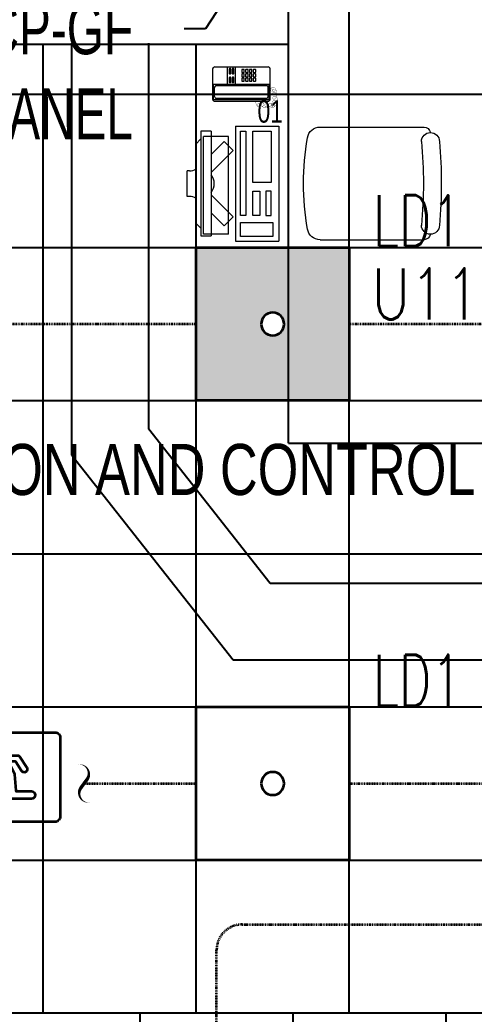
# Model space of a CAD drawing. Extents: x -12260 to 184725, y -29287 to 19916.
# Drawn here: x 3344 to 5126, y -2713 to 1182 of the extents above; entities that cross this region are included whole.
import ezdxf
from ezdxf import colors
from ezdxf.entities.mleader import LeaderData, LeaderLine
from ezdxf.enums import TextEntityAlignment as Align
from ezdxf.math import Vec2, Vec3

# ---------------------------------------------------------------- set-up
doc = ezdxf.new("R2010")
doc.units = 0
doc.header["$LTSCALE"] = 0.25
doc.linetypes.add('DASHDOT', pattern=[25.4, 12.7, -6.35, 0, -6.35])
for name, color, linetype, lineweight in [('01-First Floor-FUR$0$72_EGR_BASE_TEXT', 252, 'Continuous', 5), ('01-First Floor-FUR$0$72_EGR_EQP_TAG', 142, 'Continuous', 5), ('01-First Floor-FUR$0$LOADING', 253, 'Continuous', 5), ('01-First Floor-FUR$0$Walls', 251, 'Continuous', 5), ('E-LITE-CIRC', 6, 'Continuous', 25), ('E-LITE-CIRC-NUMB', 6, 'Continuous', 25), ('E-LITE-CLNG', 150, 'Continuous', 35), ('E-LITE-CLNG-CNDT', 6, 'DASHDOT', 35), ('E-LITE-CTRL', 6, 'Continuous', 25), ('E-LITE-EXIT-CLNG @ 100', 3, 'Continuous', 35), ('E-LITE-EXIT-CTRL', 6, 'Continuous', 25), ('E-LITE-EXIT-IDEN', 6, 'Continuous', 25), ('E-LITE-IDEN', 6, 'Continuous', 25), ('E-POWR-TEXT', 6, 'Continuous', 25)]:
    doc.layers.add(name, color=color, linetype=linetype, lineweight=lineweight)
doc.layers.add('01-First Floor-FUR$0$FALSE CEILING', color=251, linetype='Continuous')
doc.layers.add('E-LIGHTING CONDUIT', color=6, linetype='Continuous')
doc.styles.add('01-First Floor-FUR$0$X3G_ENTITY_257CFD', font='swisscl.ttf', dxfattribs={"height": 200})
doc.styles.add('01-First Floor-FUR$0$X3G_ENTITY_9EC9', font='swisscl.ttf', dxfattribs={"height": 0.2})
doc.styles.add('DC_Elc_Romans', font='elc_romans.shx', dxfattribs={"width": 0.7})
doc.styles.add('DC_SIMPLEX', font='SIMPLEX.shx', dxfattribs={"width": 0.7})

# ---------------------------------------------------------------- blocks, each defined once
blk = doc.blocks.new('*U25')
at = {"color": 9}
for p, q in [((-0.603, -0.975), (-2.447, -0.975)), ((-0.603, -1.375), (-0.603, -0.975)), ((-2.447, -1.375), (-0.603, -1.375)), ((-0.603, -2.121), (-2.447, -2.121)), ((-0.603, -2.521), (-0.603, -2.121)), ((-2.447, -2.521), (-0.603, -2.521))]:
    blk.add_line(p, q, dxfattribs=at)
blk.add_lwpolyline([(3.8, -3.5), (-3.8, -3.5, -0.414214), (-4, -3.3), (-4, -0.2, -0.414214), (-3.8, 0), (3.8, 0, -0.414214), (4, -0.2), (4, -3.3, -0.414214)], format="xyb", close=True)
for points in [[(-2.447, -0.975), (-2.447, -0.738), (-3.021, -1.175), (-2.447, -1.612), (-2.447, -1.375)], [(-2.447, -2.121), (-2.447, -1.884), (-3.021, -2.321), (-2.447, -2.758), (-2.447, -2.521)]]:
    blk.add_lwpolyline(points, dxfattribs=at)
blk.add_lwpolyline([(2.489, -1.509), (2.259, -1.15, 0.255575), (2.236, -1.137), (2.012, -1.137, 0.558794), (1.989, -1.176), (2.2, -1.596, -0.100171), (2.213, -1.642), (2.257, -2.278, 0.394397), (2.283, -2.303), (2.874, -2.303, -1), (2.874, -2.598), (2.108, -2.598, -0.394397), (1.975, -2.473), (1.936, -1.897, 0.766279), (1.885, -1.887), (1.278, -3.118, -1), (1.014, -2.988), (1.63, -1.738, 0.235619), (1.63, -1.714), (1.437, -1.332, 0.5506), (1.392, -1.327), (1.206, -1.567, -0.231482), (1.111, -1.613), (0.667, -1.613, -1), (0.667, -1.372), (1.039, -1.372, 0.231482), (1.06, -1.362), (1.345, -0.996, -0.231482), (1.547, -0.897), (2.316, -0.897, -0.255575), (2.418, -0.952), (2.691, -1.379, -1)], format="xyb", close=True, dxfattribs=at)
blk.add_circle((1.481, -0.557), 0.257, dxfattribs=at)
at = {"layer": 'E-LITE-EXIT-CTRL', "style": 'DC_SIMPLEX', "width": 0.7, "flags": 8}
blk.add_attdef('CONTROL', (4.5, -6), '', height=2, rotation=360, dxfattribs=at)
at = {"layer": 'E-LITE-EXIT-IDEN', "style": 'DC_SIMPLEX', "width": 0.7, "flags": 8}
blk.add_attdef('TYPE', (4.5, 0.5), '', height=2, rotation=360, dxfattribs=at)
blk = doc.blocks.new('*U24')
blk.add_lwpolyline([(-300, 300), (-300, -300), (300, -300), (300, 300)], close=True)
blk.add_circle((0, 0), 45)
at = {"layer": 'E-LITE-CIRC-NUMB', "style": 'DC_SIMPLEX', "width": 0.7, "flags": 8}
blk.add_attdef('CIRCUIT', text='', height=200, rotation=0, dxfattribs=at).set_placement((-473.9, 300), align=Align.RIGHT)
at = {"layer": 'E-LITE-CTRL', "style": 'DC_SIMPLEX', "width": 0.7, "flags": 8}
blk.add_attdef('CONTROL', (1118.9, -935), '', height=200, rotation=360, dxfattribs=at)
at = {"layer": 'E-LITE-IDEN', "style": 'DC_SIMPLEX', "width": 0.7, "flags": 8}
blk.add_attdef('TYPE', (460.4, 457.6), '', height=200, rotation=360, dxfattribs=at)
blk = doc.blocks.new('*U299')
h = blk.add_hatch(color=254)
h.dxf.hatch_style = 1
h.paths.add_polyline_path([(-300, 300), (-300, -300), (300, -300), (300, 300)])
edge = h.paths.add_edge_path(flags=16)
edge.add_arc((0, 0), 45, 0, 360)
blk.add_lwpolyline([(-300, 300), (-300, -300), (300, -300), (300, 300)], close=True)
blk.add_circle((0, 0), 45)
at = {"layer": 'E-LITE-CIRC-NUMB', "style": 'DC_SIMPLEX', "width": 0.7, "flags": 8}
blk.add_attdef('CIRCUIT', text='', height=200, rotation=0, dxfattribs=at).set_placement((-473.9, 300), align=Align.RIGHT)
at = {"layer": 'E-LITE-CTRL', "style": 'DC_SIMPLEX', "width": 0.7, "flags": 8}
blk.add_attdef('CONTROL', (1118.9, -935), '', height=200, rotation=360, dxfattribs=at)
at = {"layer": 'E-LITE-IDEN', "style": 'DC_SIMPLEX', "width": 0.7, "flags": 8}
blk.add_attdef('TYPE', (460.4, 457.6), '', height=200, rotation=360, dxfattribs=at)
blk = doc.blocks.new('CD-CUT')
at = {"linetype": 'Continuous'}
blk.add_lwpolyline([(-30.4, 100, 0, 1.75, 0), (-13.9, 97.3, 1.75, 17.5, -0.545095), (15.4, 21.1, 17.5, 17.5, 0), (-15.4, -21.1, 17.5, 1.75, 0.545095), (13.9, -97.3, 1.75, 0, 0), (30.4, -100, 0, 0, 0)], format="xyseb", dxfattribs=at)
blk = doc.blocks.new('01-First Floor-FUR$0$DM20079-P')
at = {"color": 0}
for p, q in [((-0.0686, 0.217), (-0.0686, 0.008)), ((-0.0616, 0.225), (0.0594, 0.225)), ((-0.0616, 0.225), (-0.0616, 0)), ((-0.0616, 0.222), (-0.0016, 0.222)), ((-0.0616, 0.212), (-0.0565, 0.212)), ((-0.0566, 0.2105), (-0.0566, 0.0145)), ((-0.0496, 0.2175), (-0.0136, 0.2175)), ((-0.0068, 0.212), (-0.0016, 0.212)), ((-0.0066, 0.2105), (-0.0066, 0.0145)), ((-0.0016, 0.225), (-0.0016, 0)), ((0.0664, 0.217), (0.0664, 0.008)), ((-0.0016, 0.1675), (0.0664, 0.1675)), ((-0.0016, 0.135), (0.0664, 0.135)), ((-0.0616, 0.013), (-0.0565, 0.013)), ((-0.0616, 0.003), (-0.0016, 0.003)), ((-0.0594, 0), (0.0594, 0)), ((-0.0496, 0.0075), (-0.0136, 0.0075)), ((-0.0068, 0.013), (-0.0016, 0.013))]:
    blk.add_line(p, q, dxfattribs=at)
for points in [[(0.0074, 0.1605, 0.414214), (0.0054, 0.1585), (0.0054, 0.1555, 0.414214), (0.0074, 0.1535), (0.0234, 0.1535, 0.414214), (0.0254, 0.1555), (0.0254, 0.1585, 0.414214), (0.0234, 0.1605)], [(0.0574, 0.1535, 0.414214), (0.0594, 0.1555), (0.0594, 0.1585, 0.414214), (0.0574, 0.1605), (0.0414, 0.1605, 0.414214), (0.0394, 0.1585), (0.0394, 0.1555, 0.414214), (0.0414, 0.1535)], [(0.0234, 0.142, 0.414214), (0.0254, 0.144), (0.0254, 0.147, 0.414214), (0.0234, 0.149), (0.0074, 0.149, 0.414214), (0.0054, 0.147), (0.0054, 0.144, 0.414214), (0.0074, 0.142)], [(0.0574, 0.142, 0.414214), (0.0594, 0.144), (0.0594, 0.147, 0.414214), (0.0574, 0.149), (0.0414, 0.149, 0.414214), (0.0394, 0.147), (0.0394, 0.144, 0.414214), (0.0414, 0.142)], [(0.0104, 0.103, 0.414214), (0.0124, 0.101), (0.0204, 0.101, 0.414214), (0.0224, 0.103), (0.0224, 0.109, 0.414214), (0.0204, 0.111), (0.0124, 0.111, 0.414214), (0.0104, 0.109)], [(0.0104, 0.088, 0.414214), (0.0124, 0.086), (0.0204, 0.086, 0.414214), (0.0224, 0.088), (0.0224, 0.094, 0.414214), (0.0204, 0.096), (0.0124, 0.096, 0.414214), (0.0104, 0.094)], [(0.0104, 0.073, 0.414214), (0.0124, 0.071), (0.0204, 0.071, 0.414214), (0.0224, 0.073), (0.0224, 0.079, 0.414214), (0.0204, 0.081), (0.0124, 0.081, 0.414214), (0.0104, 0.079)], [(0.0274, 0.103, 0.414214), (0.0294, 0.101), (0.0374, 0.101, 0.414214), (0.0394, 0.103), (0.0394, 0.109, 0.414214), (0.0374, 0.111), (0.0294, 0.111, 0.414214), (0.0274, 0.109)], [(0.0274, 0.088, 0.414214), (0.0294, 0.086), (0.0374, 0.086, 0.414214), (0.0394, 0.088), (0.0394, 0.094, 0.414214), (0.0374, 0.096), (0.0294, 0.096, 0.414214), (0.0274, 0.094)], [(0.0274, 0.073, 0.414214), (0.0294, 0.071), (0.0374, 0.071, 0.414214), (0.0394, 0.073), (0.0394, 0.079, 0.414214), (0.0374, 0.081), (0.0294, 0.081, 0.414214), (0.0274, 0.079)], [(0.0444, 0.103, 0.414214), (0.0464, 0.101), (0.0544, 0.101, 0.414214), (0.0564, 0.103), (0.0564, 0.109, 0.414214), (0.0544, 0.111), (0.0464, 0.111, 0.414214), (0.0444, 0.109)], [(0.0444, 0.088, 0.414214), (0.0464, 0.086), (0.0544, 0.086, 0.414214), (0.0564, 0.088), (0.0564, 0.094, 0.414214), (0.0544, 0.096), (0.0464, 0.096, 0.414214), (0.0444, 0.094)], [(0.0444, 0.073, 0.414214), (0.0464, 0.071), (0.0544, 0.071, 0.414214), (0.0564, 0.073), (0.0564, 0.079, 0.414214), (0.0544, 0.081), (0.0464, 0.081, 0.414214), (0.0444, 0.079)], [(0.0104, 0.058, 0.414214), (0.0124, 0.056), (0.0204, 0.056, 0.414214), (0.0224, 0.058), (0.0224, 0.064, 0.414214), (0.0204, 0.066), (0.0124, 0.066, 0.414214), (0.0104, 0.064)], [(0.0274, 0.058, 0.414214), (0.0294, 0.056), (0.0374, 0.056, 0.414214), (0.0394, 0.058), (0.0394, 0.064, 0.414214), (0.0374, 0.066), (0.0294, 0.066, 0.414214), (0.0274, 0.064)], [(0.0444, 0.058, 0.414214), (0.0464, 0.056), (0.0544, 0.056, 0.414214), (0.0564, 0.058), (0.0564, 0.064, 0.414214), (0.0544, 0.066), (0.0464, 0.066, 0.414214), (0.0444, 0.064)]]:
    blk.add_lwpolyline(points, format="xyb", close=True, dxfattribs=at)
at = {"color": 0, "const_width": 0.001}
blk.add_lwpolyline([(-0.0686, 0.059, 0.184574), (-0.0861, 0.0478, 1.44364), (-0.0769, 0.0452, 0.837915), (-0.0907, 0.0465, 0.30536), (-0.0835, 0.0248, 1.584726), (-0.0815, 0.034, 0.253153), (-0.094, 0.0228, 0.874198), (-0.0776, 0.0142, 0.915253), (-0.0897, 0.0168, 0.223821), (-0.0874, -0.0011, 1.703343), (-0.0796, 0.005, 0.588962), (-0.0934, -0.0114, 0.717795), (-0.0769, -0.0108, 0.983104), (-0.0875, -0.0075, 0.326362), (-0.0815, -0.0259, 0.758716), (-0.0657, -0.0134, 0.906186), (-0.0743, -0.016, 0.189488), (-0.067, -0.0272, 0.7948), (-0.0506, -0.0127, 1.223996), (-0.0585, -0.0193, 0.072149), (-0.0473, -0.0259, 0.645886), (-0.0341, -0.0134, 1.366917), (-0.042, -0.0193, 0.078415), (-0.0315, -0.0246, 0.723006), (-0.0229, -0.0127, 1.105484), (-0.0289, -0.018, 0.327892), (-0.017, -0.0193, 0.446638), (-0.0144, -0.0068, 0.327263), (-0.0269, -0.0029, 1.240441), (-0.0229, -0.0094, 0.611307), (-0.0278, 0.0075)], format="xyb", dxfattribs=at)
at = {"color": 0}
for centre, radius, start, end in [((-0.0605, 0.217), 0.00813, 97.9633, 179.6649), ((-0.0496, 0.2105), 0.007, 90, 180), ((-0.0136, 0.2105), 0.007, 0, 90), ((0.0582, 0.217), 0.00813, 0.3351, 82.0367), ((-0.0605, 0.008), 0.00813, 180.3351, 277.9633), ((-0.0496, 0.0145), 0.007, 180, 270), ((-0.0136, 0.0145), 0.007, 270, 0), ((0.0582, 0.008), 0.00813, 277.9633, 359.6649)]:
    blk.add_arc(centre, radius, start, end, dxfattribs=at)
blk = doc.blocks.new('01-First Floor-FUR$0$GF21021-P')
for p, q in [((-0.2207, 0.4756), (-0.2207, 0.0675)), ((0.2205, 0.4756), (0.2205, 0.0675))]:
    blk.add_line(p, q)
for centre, radius, start, end in [((-0.1707, 0.4756), 0.05, 99.6329, 180), ((-0.0001, -0.5295), 1.0695, 80.3671, 99.6329), ((0.1705, 0.4756), 0.05, 0, 80.3671), ((-0.1957, 0.0675), 0.025, 180, 261.4721), ((-0.1643, 0.0425), 0.0351, 90, 270), ((0, 1.8467), 1.7767, 264.6946, 275.3053), ((0.1641, 0.0425), 0.0351, 270, 90), ((0.1955, 0.0675), 0.025, 278.5279, 0), ((0, 1.8314), 1.8314, 264.8532, 275.147)]:
    blk.add_arc(centre, radius, start, end)
blk = doc.blocks.new('01-First Floor-FUR$0$ITCWLS1-P')
at = {"layer": '01-First Floor-FUR$0$LOADING'}
for p, q in [((-0.2651, 0.43, 0), (-0.3051, 0.43, 0)), ((-0.3051, 0.43, 0), (-0.3051, 0.02, 0)), ((-0.2651, 0.43, 0), (-0.2651, 0.02, 0)), ((-0.17, 0.45), (-0.17, 0)), ((-0.17, 0.45), (0, 0.45)), ((-0.1496, 0.4305), (-0.1291, 0.4305)), ((-0.1291, 0.4305), (-0.1291, 0.4089)), ((0, 0.45), (0, 0)), ((-0.3251, 0.38, 0), (-0.3051, 0.4, 0)), ((-0.197, 0.4094), (-0.295, 0.4094)), ((-0.295, 0.0264), (-0.295, 0.4094)), ((-0.197, 0.0264), (-0.197, 0.4094)), ((-0.3251, 0.38, 0), (-0.3251, 0.07, 0)), ((-0.3503, 0.275), (-0.3596, 0.275)), ((-0.3596, 0.175), (-0.3596, 0.275)), ((-0.3503, 0.175), (-0.3596, 0.175)), ((-0.3251, 0.07, 0), (-0.3051, 0.05, 0)), ((-0.3051, 0.02, 0), (-0.2651, 0.02, 0)), ((-0.197, 0.0264), (-0.295, 0.0264)), ((-0.17, 0), (0, 0))]:
    blk.add_line(p, q, dxfattribs=at)
at = {"layer": '01-First Floor-FUR$0$LOADING', "extrusion": (2.48281e-10, 3.18408e-10, -1)}
for p, q in [((-0.2651, 0.3395), (-0.2144, 0.3902)), ((-0.1791, 0.3548), (-0.2144, 0.3902)), ((-0.2651, 0.2688), (-0.1791, 0.3548))]:
    blk.add_line(p, q, dxfattribs=at)
at = {"layer": '01-First Floor-FUR$0$LOADING', "extrusion": (2.48281e-10, -3.18408e-10, -1)}
for p, q in [((-0.2651, 0.1812), (-0.1791, 0.0952)), ((-0.2651, 0.1105), (-0.2144, 0.0598)), ((-0.1791, 0.0952), (-0.2144, 0.0598))]:
    blk.add_line(p, q, dxfattribs=at)
at = {"layer": '01-First Floor-FUR$0$LOADING'}
for points in [[(-0.1291, 0.4089), (-0.1291, 0.1), (-0.1496, 0.1), (-0.1496, 0.4305)], [(-0.1496, 0.1), (-0.1496, 0.1), (-0.1496, 0.1), (-0.1496, 0.1), (-0.1496, 0.1), (-0.1496, 0.1), (-0.1496, 0.1), (-0.1496, 0.1), (-0.1496, 0.1)], [(-0.1496, 0.1), (-0.1496, 0.1), (-0.1496, 0.1), (-0.1496, 0.1), (-0.1496, 0.1), (-0.1496, 0.1), (-0.1496, 0.1), (-0.1496, 0.1), (-0.1496, 0.1), (-0.1496, 0.1), (-0.1496, 0.1), (-0.1496, 0.1), (-0.1496, 0.1), (-0.1496, 0.1), (-0.1496, 0.1), (-0.1496, 0.1), (-0.1496, 0.1), (-0.1496, 0.1)], [(-0.1496, 0.1), (-0.1496, 0.1), (-0.1496, 0.1), (-0.1496, 0.1), (-0.1496, 0.1), (-0.1496, 0.1), (-0.1496, 0.1), (-0.1496, 0.1), (-0.1496, 0.1), (-0.1496, 0.1)], [(-0.1496, 0.1), (-0.1496, 0.1), (-0.1496, 0.1), (-0.1496, 0.1), (-0.1496, 0.1), (-0.1496, 0.1), (-0.1496, 0.1)], [(-0.1496, 0.1), (-0.1496, 0.1), (-0.1496, 0.1), (-0.1496, 0.1), (-0.1496, 0.1), (-0.1496, 0.1), (-0.1496, 0.1), (-0.1496, 0.1), (-0.1496, 0.1), (-0.1496, 0.1)], [(-0.1496, 0.1), (-0.1496, 0.1), (-0.1496, 0.1), (-0.1496, 0.1), (-0.1496, 0.1), (-0.1496, 0.1), (-0.1496, 0.1), (-0.1496, 0.1), (-0.1496, 0.1), (-0.1496, 0.1), (-0.1496, 0.1), (-0.1496, 0.1), (-0.1496, 0.1), (-0.1496, 0.1), (-0.1496, 0.1)], [(-0.1496, 0.1), (-0.1496, 0.1), (-0.1496, 0.1), (-0.1496, 0.1), (-0.1496, 0.1), (-0.1496, 0.1), (-0.1496, 0.1), (-0.1496, 0.1), (-0.1496, 0.1), (-0.1496, 0.1)], [(-0.1496, 0.1), (-0.1496, 0.1), (-0.1496, 0.1), (-0.1496, 0.1), (-0.1496, 0.1), (-0.1496, 0.1), (-0.1496, 0.1), (-0.1496, 0.1), (-0.1496, 0.1), (-0.1496, 0.1)], [(-0.1496, 0.1), (-0.1496, 0.1), (-0.1496, 0.1), (-0.1496, 0.1), (-0.1496, 0.1), (-0.1496, 0.1), (-0.1496, 0.1), (-0.1496, 0.1), (-0.1496, 0.1), (-0.1496, 0.1), (-0.1496, 0.1), (-0.1496, 0.1), (-0.1496, 0.1), (-0.1496, 0.1), (-0.1496, 0.1), (-0.1496, 0.1), (-0.1496, 0.1), (-0.1496, 0.1), (-0.1496, 0.1), (-0.1496, 0.1), (-0.1496, 0.1), (-0.1496, 0.1), (-0.1496, 0.1), (-0.1496, 0.1), (-0.1496, 0.1), (-0.1496, 0.1), (-0.1496, 0.1), (-0.1496, 0.1), (-0.1496, 0.1), (-0.1496, 0.1), (-0.1496, 0.1), (-0.1496, 0.1), (-0.1496, 0.1), (-0.1496, 0.1), (-0.1496, 0.1), (-0.1496, 0.1), (-0.1496, 0.1), (-0.1496, 0.1), (-0.1496, 0.1), (-0.1496, 0.1), (-0.1496, 0.1), (-0.1496, 0.1), (-0.1496, 0.1), (-0.1496, 0.1), (-0.1496, 0.1), (-0.1496, 0.1), (-0.1496, 0.1), (-0.1496, 0.1), (-0.1496, 0.1), (-0.1496, 0.1), (-0.1496, 0.1), (-0.1496, 0.1), (-0.1496, 0.1), (-0.1496, 0.1)], [(-0.1496, 0.1), (-0.1496, 0.1), (-0.1496, 0.1), (-0.1496, 0.1), (-0.1496, 0.1), (-0.1496, 0.1), (-0.1496, 0.1), (-0.1496, 0.1), (-0.1496, 0.1), (-0.1496, 0.1), (-0.1496, 0.1), (-0.1496, 0.1), (-0.1496, 0.1), (-0.1496, 0.1), (-0.1496, 0.1), (-0.1496, 0.1), (-0.1496, 0.1), (-0.1496, 0.1), (-0.1496, 0.1), (-0.1496, 0.1), (-0.1496, 0.1), (-0.1496, 0.1), (-0.1496, 0.1), (-0.1496, 0.1), (-0.1496, 0.1), (-0.1496, 0.1), (-0.1496, 0.1), (-0.1496, 0.1), (-0.1496, 0.1), (-0.1496, 0.1), (-0.1496, 0.1), (-0.1496, 0.1), (-0.1496, 0.1), (-0.1496, 0.1), (-0.1496, 0.1), (-0.1496, 0.1), (-0.1496, 0.1), (-0.1496, 0.1), (-0.1496, 0.1), (-0.1496, 0.1), (-0.1496, 0.1), (-0.1496, 0.1), (-0.1496, 0.1), (-0.1496, 0.1), (-0.1496, 0.1), (-0.1496, 0.1), (-0.1496, 0.1), (-0.1496, 0.1), (-0.1496, 0.1), (-0.1496, 0.1), (-0.1496, 0.1), (-0.1496, 0.1), (-0.1496, 0.1), (-0.1496, 0.1), (-0.1496, 0.1), (-0.1496, 0.1), (-0.1496, 0.1), (-0.1496, 0.1), (-0.1496, 0.1), (-0.1496, 0.1), (-0.1496, 0.1), (-0.1496, 0.1), (-0.1496, 0.1), (-0.1496, 0.1), (-0.1496, 0.1), (-0.1496, 0.1), (-0.1496, 0.1), (-0.1496, 0.1), (-0.1496, 0.1), (-0.1496, 0.1), (-0.1496, 0.1), (-0.1496, 0.1), (-0.1496, 0.1), (-0.1496, 0.1), (-0.1496, 0.1), (-0.1496, 0.1), (-0.1496, 0.1), (-0.1496, 0.1), (-0.1496, 0.1), (-0.1496, 0.1), (-0.1496, 0.1), (-0.1496, 0.1), (-0.1496, 0.1), (-0.1496, 0.1), (-0.1496, 0.1), (-0.1496, 0.1), (-0.1496, 0.1), (-0.1496, 0.1), (-0.1496, 0.1)], [(-0.1496, 0.1), (-0.1496, 0.1), (-0.1496, 0.1), (-0.1496, 0.1), (-0.1496, 0.1), (-0.1496, 0.1), (-0.1496, 0.1), (-0.1496, 0.1), (-0.1496, 0.1), (-0.1496, 0.1), (-0.1496, 0.1), (-0.1496, 0.1)], [(-0.1496, 0.1), (-0.1496, 0.1), (-0.1496, 0.1), (-0.1496, 0.1), (-0.1496, 0.1), (-0.1496, 0.1), (-0.1496, 0.1)], [(-0.1496, 0.1), (-0.1496, 0.1), (-0.1496, 0.1), (-0.1496, 0.1), (-0.1496, 0.1), (-0.1496, 0.1), (-0.1496, 0.1), (-0.1496, 0.1), (-0.1496, 0.1), (-0.1496, 0.1), (-0.1496, 0.1), (-0.1496, 0.1), (-0.1496, 0.1), (-0.1496, 0.1), (-0.1496, 0.1), (-0.1496, 0.1), (-0.1496, 0.1)], [(-0.1496, 0.1), (-0.1496, 0.1), (-0.1496, 0.1), (-0.1496, 0.1), (-0.1496, 0.1), (-0.1496, 0.1), (-0.1496, 0.1), (-0.1496, 0.1), (-0.1496, 0.1), (-0.1496, 0.1), (-0.1496, 0.1), (-0.1496, 0.1), (-0.1496, 0.1), (-0.1496, 0.1), (-0.1496, 0.1), (-0.1496, 0.1), (-0.1496, 0.1), (-0.1496, 0.1), (-0.1496, 0.1), (-0.1496, 0.1), (-0.1496, 0.1), (-0.1496, 0.1), (-0.1496, 0.1), (-0.1496, 0.1), (-0.1496, 0.1), (-0.1496, 0.1), (-0.1496, 0.1), (-0.1496, 0.1), (-0.1496, 0.1), (-0.1496, 0.1), (-0.1496, 0.1), (-0.1496, 0.1), (-0.1496, 0.1), (-0.1496, 0.1), (-0.1496, 0.1), (-0.1496, 0.1), (-0.1496, 0.1), (-0.1496, 0.1), (-0.1496, 0.1), (-0.1496, 0.1), (-0.1496, 0.1), (-0.1496, 0.1), (-0.1496, 0.1), (-0.1496, 0.1), (-0.1496, 0.1), (-0.1496, 0.1), (-0.1496, 0.1), (-0.1496, 0.1), (-0.1496, 0.1), (-0.1496, 0.1), (-0.1496, 0.1), (-0.1496, 0.1), (-0.1496, 0.1), (-0.1496, 0.1), (-0.1496, 0.1), (-0.1496, 0.1), (-0.1496, 0.1), (-0.1496, 0.1), (-0.1496, 0.1), (-0.1496, 0.1), (-0.1496, 0.1), (-0.1496, 0.1), (-0.1496, 0.1), (-0.1496, 0.1), (-0.1496, 0.1), (-0.1496, 0.1), (-0.1496, 0.1), (-0.1496, 0.1), (-0.1496, 0.1), (-0.1496, 0.1), (-0.1496, 0.1), (-0.1496, 0.1), (-0.1496, 0.1), (-0.1496, 0.1), (-0.1496, 0.1), (-0.1496, 0.1), (-0.1496, 0.1), (-0.1496, 0.1), (-0.1496, 0.1), (-0.1496, 0.1), (-0.1496, 0.1), (-0.1496, 0.1), (-0.1496, 0.1), (-0.1496, 0.1), (-0.1496, 0.1), (-0.1496, 0.1), (-0.1496, 0.1), (-0.1496, 0.1), (-0.1496, 0.1), (-0.1496, 0.1), (-0.1496, 0.1), (-0.1496, 0.1), (-0.1496, 0.1), (-0.1496, 0.1), (-0.1496, 0.1), (-0.1496, 0.1), (-0.1496, 0.1), (-0.1496, 0.1), (-0.1496, 0.1), (-0.1496, 0.1), (-0.1496, 0.1), (-0.1496, 0.1), (-0.1496, 0.1), (-0.1496, 0.1), (-0.1496, 0.1), (-0.1496, 0.1), (-0.1496, 0.1), (-0.1496, 0.1), (-0.1496, 0.1), (-0.1496, 0.1), (-0.1496, 0.1)], [(-0.1496, 0.1), (-0.1496, 0.1), (-0.1496, 0.1), (-0.1496, 0.1), (-0.1496, 0.1), (-0.1496, 0.1), (-0.1496, 0.1), (-0.1496, 0.1)]]:
    blk.add_lwpolyline(points, dxfattribs=at)
for points in [[(-0.1019, 0.4305), (-0.0304, 0.4305), (-0.0304, 0.2294), (-0.1019, 0.2294)], [(-0.1019, 0.1954), (-0.0747, 0.1954), (-0.0747, 0.1), (-0.1019, 0.1)], [(-0.0304, 0.1954), (-0.0508, 0.1954), (-0.0508, 0.1), (-0.0304, 0.1)], [(-0.1496, 0.1), (-0.1496, 0.1), (-0.1496, 0.1), (-0.1496, 0.1), (-0.1496, 0.1), (-0.1496, 0.1), (-0.1496, 0.1), (-0.1496, 0.1), (-0.1496, 0.1), (-0.1496, 0.1), (-0.1496, 0.1), (-0.1496, 0.1), (-0.1496, 0.1), (-0.1496, 0.1), (-0.1496, 0.1), (-0.1496, 0.1), (-0.1496, 0.1), (-0.1496, 0.1), (-0.1496, 0.1), (-0.1496, 0.1), (-0.1496, 0.1), (-0.1496, 0.1), (-0.1496, 0.1), (-0.1496, 0.1), (-0.1496, 0.1), (-0.1496, 0.1), (-0.1496, 0.1), (-0.1496, 0.1), (-0.1496, 0.1), (-0.1496, 0.1), (-0.1496, 0.1), (-0.1496, 0.1), (-0.1496, 0.1), (-0.1496, 0.1), (-0.1496, 0.1), (-0.1496, 0.1), (-0.1496, 0.1), (-0.1496, 0.1), (-0.1496, 0.1), (-0.1496, 0.1), (-0.1496, 0.1), (-0.1496, 0.1), (-0.1496, 0.1), (-0.1496, 0.1), (-0.1496, 0.1), (-0.1496, 0.1), (-0.1496, 0.1), (-0.1496, 0.1), (-0.1496, 0.1), (-0.1496, 0.1), (-0.1496, 0.1), (-0.1496, 0.1), (-0.1496, 0.1), (-0.1496, 0.1), (-0.1496, 0.1), (-0.1496, 0.1), (-0.1496, 0.1), (-0.1496, 0.1), (-0.1496, 0.1), (-0.1496, 0.1), (-0.1496, 0.1), (-0.1496, 0.1), (-0.1496, 0.1), (-0.1496, 0.1), (-0.1496, 0.1), (-0.1496, 0.1), (-0.1496, 0.1), (-0.1496, 0.1), (-0.1496, 0.1), (-0.1496, 0.1), (-0.1496, 0.1), (-0.1496, 0.1), (-0.1496, 0.1), (-0.1496, 0.1), (-0.1496, 0.1), (-0.1496, 0.1), (-0.1496, 0.1), (-0.1496, 0.1), (-0.1496, 0.1), (-0.1496, 0.1), (-0.1496, 0.1), (-0.1496, 0.1), (-0.1496, 0.1), (-0.1496, 0.1), (-0.1496, 0.1), (-0.1496, 0.1), (-0.1496, 0.1), (-0.1496, 0.1), (-0.1496, 0.1), (-0.1496, 0.1), (-0.1496, 0.1), (-0.1496, 0.1), (-0.1496, 0.1), (-0.1496, 0.1), (-0.1496, 0.1), (-0.1496, 0.1), (-0.1496, 0.1), (-0.1496, 0.1), (-0.1496, 0.1), (-0.1496, 0.1), (-0.1496, 0.1), (-0.1496, 0.1), (-0.1496, 0.1), (-0.1496, 0.1), (-0.1496, 0.1), (-0.1496, 0.1), (-0.1496, 0.1), (-0.1496, 0.1), (-0.1496, 0.1), (-0.1496, 0.1), (-0.1496, 0.1), (-0.1496, 0.1), (-0.1496, 0.1), (-0.1496, 0.1), (-0.1496, 0.1), (-0.1496, 0.1), (-0.1496, 0.1), (-0.1496, 0.1), (-0.1496, 0.1), (-0.1496, 0.1), (-0.1496, 0.1), (-0.1496, 0.1), (-0.1496, 0.1), (-0.1496, 0.1), (-0.1496, 0.1), (-0.1496, 0.1), (-0.1496, 0.1), (-0.1496, 0.1), (-0.1496, 0.1), (-0.1496, 0.1), (-0.1496, 0.1), (-0.1496, 0.1), (-0.1496, 0.1), (-0.1496, 0.1), (-0.1496, 0.1), (-0.1496, 0.1), (-0.1496, 0.1), (-0.1496, 0.1), (-0.1496, 0.1), (-0.1496, 0.1), (-0.1496, 0.1), (-0.1496, 0.1), (-0.1496, 0.1), (-0.1496, 0.1), (-0.1496, 0.1), (-0.1496, 0.1), (-0.1496, 0.1), (-0.1496, 0.1), (-0.1496, 0.1), (-0.1496, 0.1), (-0.1496, 0.1), (-0.1496, 0.1), (-0.1496, 0.1), (-0.1496, 0.1), (-0.1496, 0.1), (-0.1496, 0.1), (-0.1496, 0.1), (-0.1496, 0.1), (-0.1496, 0.1), (-0.1496, 0.1), (-0.1496, 0.1), (-0.1496, 0.1), (-0.1496, 0.1), (-0.1496, 0.1), (-0.1496, 0.1), (-0.1496, 0.1), (-0.1496, 0.1), (-0.1496, 0.1), (-0.1496, 0.1), (-0.1496, 0.1), (-0.1496, 0.1), (-0.1496, 0.1), (-0.1496, 0.1), (-0.1496, 0.1), (-0.1496, 0.1), (-0.1496, 0.1), (-0.1496, 0.1), (-0.1496, 0.1), (-0.1496, 0.1), (-0.1496, 0.1), (-0.1496, 0.1), (-0.1496, 0.1), (-0.1496, 0.1), (-0.1496, 0.1), (-0.1496, 0.1), (-0.1496, 0.1), (-0.1496, 0.1), (-0.1496, 0.1), (-0.1496, 0.1), (-0.1496, 0.1), (-0.1496, 0.1), (-0.1496, 0.1), (-0.1496, 0.1), (-0.1496, 0.1), (-0.1496, 0.1), (-0.1496, 0.1), (-0.1496, 0.1), (-0.1496, 0.1), (-0.1496, 0.1), (-0.1496, 0.1), (-0.1496, 0.1), (-0.1496, 0.1), (-0.1496, 0.1), (-0.1496, 0.1), (-0.1496, 0.1), (-0.1496, 0.1), (-0.1496, 0.1), (-0.1496, 0.1), (-0.1496, 0.1), (-0.1496, 0.1), (-0.1496, 0.1), (-0.1496, 0.1), (-0.1496, 0.1), (-0.1496, 0.1), (-0.1496, 0.1), (-0.1496, 0.1), (-0.1496, 0.1), (-0.1496, 0.1), (-0.1496, 0.1), (-0.1496, 0.1), (-0.1496, 0.1), (-0.1496, 0.1), (-0.1496, 0.1), (-0.1496, 0.1), (-0.1496, 0.1), (-0.1496, 0.1), (-0.1496, 0.1), (-0.1496, 0.1), (-0.1496, 0.1), (-0.1496, 0.1), (-0.1496, 0.1), (-0.1496, 0.1), (-0.1496, 0.1), (-0.1496, 0.1), (-0.1496, 0.1), (-0.1496, 0.1), (-0.1496, 0.1), (-0.1496, 0.1), (-0.1496, 0.1), (-0.1496, 0.1), (-0.1496, 0.1), (-0.1496, 0.1), (-0.1496, 0.1), (-0.1496, 0.1), (-0.1496, 0.1), (-0.1496, 0.1), (-0.1496, 0.1), (-0.1496, 0.1), (-0.1496, 0.1), (-0.1496, 0.1), (-0.1496, 0.1), (-0.1496, 0.1), (-0.1496, 0.1), (-0.1496, 0.1), (-0.1496, 0.1), (-0.1496, 0.1), (-0.1496, 0.1), (-0.1496, 0.1), (-0.1496, 0.1), (-0.1496, 0.1), (-0.1496, 0.1), (-0.1496, 0.1), (-0.1496, 0.1), (-0.1496, 0.1), (-0.1496, 0.1), (-0.1496, 0.1), (-0.1496, 0.1), (-0.1496, 0.1), (-0.1496, 0.1), (-0.1496, 0.1), (-0.1496, 0.1), (-0.1496, 0.1), (-0.1496, 0.1), (-0.1496, 0.1), (-0.1496, 0.1), (-0.1496, 0.1), (-0.1496, 0.1)], [(-0.1496, 0.1), (-0.1496, 0.1), (-0.1496, 0.1), (-0.1496, 0.1), (-0.1496, 0.1), (-0.1496, 0.1), (-0.1496, 0.1), (-0.1496, 0.1), (-0.1496, 0.1), (-0.1496, 0.1), (-0.1496, 0.1), (-0.1496, 0.1), (-0.1496, 0.1), (-0.1496, 0.1), (-0.1496, 0.1), (-0.1496, 0.1), (-0.1496, 0.1), (-0.1496, 0.1), (-0.1496, 0.1), (-0.1496, 0.1), (-0.1496, 0.1), (-0.1496, 0.1), (-0.1496, 0.1), (-0.1496, 0.1), (-0.1496, 0.1), (-0.1496, 0.1), (-0.1496, 0.1), (-0.1496, 0.1), (-0.1496, 0.1), (-0.1496, 0.1), (-0.1496, 0.1), (-0.1496, 0.1), (-0.1496, 0.1), (-0.1496, 0.1), (-0.1496, 0.1), (-0.1496, 0.1), (-0.1496, 0.1), (-0.1496, 0.1), (-0.1496, 0.1), (-0.1496, 0.1), (-0.1496, 0.1), (-0.1496, 0.1), (-0.1496, 0.1), (-0.1496, 0.1), (-0.1496, 0.1), (-0.1496, 0.1), (-0.1496, 0.1), (-0.1496, 0.1), (-0.1496, 0.1), (-0.1496, 0.1), (-0.1496, 0.1), (-0.1496, 0.1), (-0.1496, 0.1), (-0.1496, 0.1), (-0.1496, 0.1), (-0.1496, 0.1), (-0.1496, 0.1), (-0.1496, 0.1), (-0.1496, 0.1), (-0.1496, 0.1), (-0.1496, 0.1), (-0.1496, 0.1), (-0.1496, 0.1), (-0.1496, 0.1), (-0.1496, 0.1), (-0.1496, 0.1), (-0.1496, 0.1), (-0.1496, 0.1), (-0.1496, 0.1), (-0.1496, 0.1), (-0.1496, 0.1), (-0.1496, 0.1), (-0.1496, 0.1), (-0.1496, 0.1), (-0.1496, 0.1), (-0.1496, 0.1), (-0.1496, 0.1), (-0.1496, 0.1), (-0.1496, 0.1), (-0.1496, 0.1), (-0.1496, 0.1), (-0.1496, 0.1), (-0.1496, 0.1), (-0.1496, 0.1), (-0.1496, 0.1), (-0.1496, 0.1), (-0.1496, 0.1), (-0.1496, 0.1), (-0.1496, 0.1), (-0.1496, 0.1), (-0.1496, 0.1), (-0.1496, 0.1), (-0.1496, 0.1), (-0.1496, 0.1), (-0.1496, 0.1), (-0.1496, 0.1), (-0.1496, 0.1), (-0.1496, 0.1), (-0.1496, 0.1), (-0.1496, 0.1), (-0.1496, 0.1), (-0.1496, 0.1), (-0.1496, 0.1), (-0.1496, 0.1), (-0.1496, 0.1), (-0.1496, 0.1), (-0.1496, 0.1), (-0.1496, 0.1), (-0.1496, 0.1), (-0.1496, 0.1), (-0.1496, 0.1), (-0.1496, 0.1), (-0.1496, 0.1), (-0.1496, 0.1), (-0.1496, 0.1), (-0.1496, 0.1), (-0.1496, 0.1), (-0.1496, 0.1), (-0.1496, 0.1), (-0.1496, 0.1), (-0.1496, 0.1), (-0.1496, 0.1), (-0.1496, 0.1), (-0.1496, 0.1), (-0.1496, 0.1), (-0.1496, 0.1), (-0.1496, 0.1), (-0.1496, 0.1), (-0.1496, 0.1), (-0.1496, 0.1), (-0.1496, 0.1), (-0.1496, 0.1), (-0.1496, 0.1), (-0.1496, 0.1), (-0.1496, 0.1), (-0.1496, 0.1), (-0.1496, 0.1), (-0.1496, 0.1), (-0.1496, 0.1), (-0.1496, 0.1), (-0.1496, 0.1), (-0.1496, 0.1), (-0.1496, 0.1), (-0.1496, 0.1), (-0.1496, 0.1), (-0.1496, 0.1), (-0.1496, 0.1), (-0.1496, 0.1), (-0.1496, 0.1), (-0.1496, 0.1), (-0.1496, 0.1), (-0.1496, 0.1), (-0.1496, 0.1), (-0.1496, 0.1), (-0.1496, 0.1), (-0.1496, 0.1), (-0.1496, 0.1), (-0.1496, 0.1), (-0.1496, 0.1), (-0.1496, 0.1), (-0.1496, 0.1), (-0.1496, 0.1), (-0.1496, 0.1), (-0.1496, 0.1), (-0.1496, 0.1), (-0.1496, 0.1), (-0.1496, 0.1), (-0.1496, 0.1), (-0.1496, 0.1), (-0.1496, 0.1), (-0.1496, 0.1), (-0.1496, 0.1), (-0.1496, 0.1), (-0.1496, 0.1), (-0.1496, 0.1), (-0.1496, 0.1), (-0.1496, 0.1), (-0.1496, 0.1), (-0.1496, 0.1), (-0.1496, 0.1), (-0.1496, 0.1), (-0.1496, 0.1), (-0.1496, 0.1), (-0.1496, 0.1), (-0.1496, 0.1), (-0.1496, 0.1), (-0.1496, 0.1), (-0.1496, 0.1), (-0.1496, 0.1), (-0.1496, 0.1), (-0.1496, 0.1), (-0.1496, 0.1), (-0.1496, 0.1), (-0.1496, 0.1), (-0.1496, 0.1), (-0.1496, 0.1), (-0.1496, 0.1), (-0.1496, 0.1), (-0.1496, 0.1), (-0.1496, 0.1), (-0.1496, 0.1), (-0.1496, 0.1), (-0.1496, 0.1), (-0.1496, 0.1), (-0.1496, 0.1), (-0.1496, 0.1), (-0.1496, 0.1), (-0.1496, 0.1), (-0.1496, 0.1), (-0.1496, 0.1), (-0.1496, 0.1), (-0.1496, 0.1), (-0.1496, 0.1), (-0.1496, 0.1)], [(-0.1496, 0.1), (-0.1496, 0.1), (-0.1496, 0.1), (-0.1496, 0.1), (-0.1496, 0.1), (-0.1496, 0.1), (-0.1496, 0.1), (-0.1496, 0.1), (-0.1496, 0.1), (-0.1496, 0.1), (-0.1496, 0.1), (-0.1496, 0.1), (-0.1496, 0.1), (-0.1496, 0.1), (-0.1496, 0.1), (-0.1496, 0.1), (-0.1496, 0.1), (-0.1496, 0.1), (-0.1496, 0.1), (-0.1496, 0.1), (-0.1496, 0.1), (-0.1496, 0.1), (-0.1496, 0.1), (-0.1496, 0.1), (-0.1496, 0.1), (-0.1496, 0.1), (-0.1496, 0.1), (-0.1496, 0.1), (-0.1496, 0.1), (-0.1496, 0.1), (-0.1496, 0.1), (-0.1496, 0.1), (-0.1496, 0.1), (-0.1496, 0.1), (-0.1496, 0.1), (-0.1496, 0.1), (-0.1496, 0.1), (-0.1496, 0.1), (-0.1496, 0.1), (-0.1496, 0.1), (-0.1496, 0.1), (-0.1496, 0.1), (-0.1496, 0.1), (-0.1496, 0.1), (-0.1496, 0.1), (-0.1496, 0.1), (-0.1496, 0.1), (-0.1496, 0.1), (-0.1496, 0.1), (-0.1496, 0.1), (-0.1496, 0.1), (-0.1496, 0.1), (-0.1496, 0.1), (-0.1496, 0.1), (-0.1496, 0.1), (-0.1496, 0.1), (-0.1496, 0.1), (-0.1496, 0.1), (-0.1496, 0.1), (-0.1496, 0.1), (-0.1496, 0.1), (-0.1496, 0.1), (-0.1496, 0.1), (-0.1496, 0.1), (-0.1496, 0.1), (-0.1496, 0.1), (-0.1496, 0.1), (-0.1496, 0.1), (-0.1496, 0.1), (-0.1496, 0.1), (-0.1496, 0.1), (-0.1496, 0.1), (-0.1496, 0.1), (-0.1496, 0.1), (-0.1496, 0.1), (-0.1496, 0.1), (-0.1496, 0.1), (-0.1496, 0.1), (-0.1496, 0.1), (-0.1496, 0.1), (-0.1496, 0.1), (-0.1496, 0.1), (-0.1496, 0.1), (-0.1496, 0.1), (-0.1496, 0.1), (-0.1496, 0.1), (-0.1496, 0.1), (-0.1496, 0.1), (-0.1496, 0.1), (-0.1496, 0.1), (-0.1496, 0.1), (-0.1496, 0.1), (-0.1496, 0.1), (-0.1496, 0.1), (-0.1496, 0.1), (-0.1496, 0.1), (-0.1496, 0.1), (-0.1496, 0.1), (-0.1496, 0.1), (-0.1496, 0.1), (-0.1496, 0.1), (-0.1496, 0.1), (-0.1496, 0.1), (-0.1496, 0.1), (-0.1496, 0.1), (-0.1496, 0.1), (-0.1496, 0.1), (-0.1496, 0.1), (-0.1496, 0.1), (-0.1496, 0.1), (-0.1496, 0.1), (-0.1496, 0.1), (-0.1496, 0.1), (-0.1496, 0.1), (-0.1496, 0.1), (-0.1496, 0.1), (-0.1496, 0.1), (-0.1496, 0.1), (-0.1496, 0.1), (-0.1496, 0.1), (-0.1496, 0.1), (-0.1496, 0.1), (-0.1496, 0.1), (-0.1496, 0.1), (-0.1496, 0.1), (-0.1496, 0.1), (-0.1496, 0.1), (-0.1496, 0.1), (-0.1496, 0.1), (-0.1496, 0.1), (-0.1496, 0.1), (-0.1496, 0.1), (-0.1496, 0.1), (-0.1496, 0.1), (-0.1496, 0.1), (-0.1496, 0.1), (-0.1496, 0.1), (-0.1496, 0.1), (-0.1496, 0.1), (-0.1496, 0.1), (-0.1496, 0.1), (-0.1496, 0.1), (-0.1496, 0.1), (-0.1496, 0.1), (-0.1496, 0.1), (-0.1496, 0.1), (-0.1496, 0.1), (-0.1496, 0.1), (-0.1496, 0.1), (-0.1496, 0.1), (-0.1496, 0.1), (-0.1496, 0.1), (-0.1496, 0.1), (-0.1496, 0.1), (-0.1496, 0.1), (-0.1496, 0.1), (-0.1496, 0.1), (-0.1496, 0.1), (-0.1496, 0.1), (-0.1496, 0.1), (-0.1496, 0.1), (-0.1496, 0.1), (-0.1496, 0.1), (-0.1496, 0.1), (-0.1496, 0.1), (-0.1496, 0.1), (-0.1496, 0.1), (-0.1496, 0.1), (-0.1496, 0.1), (-0.1496, 0.1), (-0.1496, 0.1), (-0.1496, 0.1), (-0.1496, 0.1), (-0.1496, 0.1), (-0.1496, 0.1), (-0.1496, 0.1), (-0.1496, 0.1), (-0.1496, 0.1), (-0.1496, 0.1), (-0.1496, 0.1), (-0.1496, 0.1), (-0.1496, 0.1), (-0.1496, 0.1), (-0.1496, 0.1), (-0.1496, 0.1), (-0.1496, 0.1), (-0.1496, 0.1), (-0.1496, 0.1), (-0.1496, 0.1), (-0.1496, 0.1), (-0.1496, 0.1), (-0.1496, 0.1), (-0.1496, 0.1), (-0.1496, 0.1), (-0.1496, 0.1), (-0.1496, 0.1), (-0.1496, 0.1), (-0.1496, 0.1), (-0.1496, 0.1), (-0.1496, 0.1), (-0.1496, 0.1), (-0.1496, 0.1), (-0.1496, 0.1), (-0.1496, 0.1), (-0.1496, 0.1), (-0.1496, 0.1), (-0.1496, 0.1), (-0.1496, 0.1), (-0.1496, 0.1), (-0.1496, 0.1), (-0.1496, 0.1), (-0.1496, 0.1), (-0.1496, 0.1), (-0.1496, 0.1), (-0.1496, 0.1), (-0.1496, 0.1), (-0.1496, 0.1), (-0.1496, 0.1), (-0.1496, 0.1)], [(-0.1496, 0.0727), (-0.0236, 0.0727), (-0.0236, 0.0182), (-0.1496, 0.0182)]]:
    blk.add_lwpolyline(points, close=True, dxfattribs=at)
for centre, radius, start, end in [((-0.3503, 0.325), 0.05, 270, 300.3093), ((-0.3089, 0.225), 0.0556, 321.9431, 38.0569), ((-0.3503, 0.125), 0.05, 59.6907, 90)]:
    blk.add_arc(centre, radius, start, end, dxfattribs=at)
blk = doc.blocks.new('01-First Floor-FUR')
at = {"layer": '01-First Floor-FUR$0$FALSE CEILING', "linetype": 'Continuous'}
for p, q in [((4636, -2710), (4636, 2686.9)), ((3436, -2710), (3436, 1086.9)), ((4036, -2710), (4036, 1086.9)), ((1636, 890), (8296.4, 890)), ((1636, 290), (8296.4, 290)), ((1636, -310), (8296.4, -310)), ((1636, -910), (8296.4, -910)), ((1636, -1510), (8296.4, -1510)), ((1636, -2110), (8296.4, -2110)), ((3815.9, -12827.2), (3815.9, -2710)), ((4415.9, -12827.2), (4415.9, -2710)), ((5015.9, -12827.2), (5015.9, -2710))]:
    blk.add_line(p, q, dxfattribs=at)
at = {"layer": '01-First Floor-FUR$0$FALSE CEILING'}
for p, q in [((3548.4, -524.2, -0.1), (3548.4, 1089.7, -0.1)), ((3848.4, 1089.7, -0.1), (3848.4, -420.2, -0.1)), ((4398.4, -476.1, -0.1), (4398.4, 1089.7, -0.1)), ((4325.8, -1026.1, -0.1), (3848.4, -420.2, -0.1)), ((4398.4, -476.1, -0.1), (6308.4, -476.1, -0.1)), ((3548.4, -524.2, -0.1), (4180.2, -1326.1, -0.1)), ((6381.1, -1026.1, -0.1), (4325.8, -1026.1, -0.1)), ((4180.2, -1326.1, -0.1), (6526.6, -1326.1, -0.1))]:
    blk.add_line(p, q, dxfattribs=at)
blk.add_lwpolyline([(1636, 1086.9), (4398.4, 1086.9), (4398.4, 2686.9), (8296.4, 2686.9), (8296.4, 260), (8296.4, -2710), (1636, -2710), (1636, 1086.9)], dxfattribs=at)
blk.add_lwpolyline([(5386, -2710), (-1584, -2710), (-1584.1, -12827.2), (5385.9, -12827.2)], close=True, dxfattribs=at)
at = {"layer": '01-First Floor-FUR$0$LOADING'}
for p, q in [((3548.4, -524.2, -0.1), (3548.4, 1089.7, -0.1)), ((3848.4, 1089.7, -0.1), (3848.4, -420.2, -0.1)), ((4398.4, -476.1, -0.1), (4398.4, 1089.7, -0.1)), ((4325.8, -1026.1, -0.1), (3848.4, -420.2, -0.1)), ((4398.4, -476.1, -0.1), (6308.4, -476.1, -0.1)), ((3548.4, -524.2, -0.1), (4180.2, -1326.1, -0.1)), ((6381.1, -1026.1, -0.1), (4325.8, -1026.1, -0.1)), ((4180.2, -1326.1, -0.1), (6526.6, -1326.1, -0.1))]:
    blk.add_line(p, q, dxfattribs=at)
at = {"layer": '01-First Floor-FUR$0$Walls'}
for p, q in [((4398.4, 2686.9), (4398.4, 1086.9)), ((4398.4, 1086.9), (1636, 1086.9))]:
    blk.add_line(p, q, dxfattribs=at)
at = {"layer": '01-First Floor-FUR$0$LOADING', "yscale": 1000, "zscale": 1000}
for name, p, xscale, rotation in [('01-First Floor-FUR$0$DM20079-P', (4325.6, 931.1, -0.1), 1000, 90.00000652839219), ('01-First Floor-FUR$0$ITCWLS1-P', (4359.7, 315.2, -0.1), 1000, 7.53879373936049e-09), ('01-First Floor-FUR$0$GF21021-P', (4997, 540.9, -0.1), -1000, 90)]:
    blk.add_blockref(name, p, dxfattribs=dict(at, xscale=xscale, rotation=rotation))
at = {"layer": '01-First Floor-FUR$0$72_EGR_BASE_TEXT', "insert": (3758.8, -479.7), "char_height": 200, "attachment_point": 2, "style": '01-First Floor-FUR$0$X3G_ENTITY_9EC9'}
blk.add_mtext('RECEPTION AND CONTROL', dxfattribs=at)
at = {"layer": '01-First Floor-FUR$0$72_EGR_EQP_TAG', "insert": (4326.2, 866.5, -0.1), "char_height": 87.47, "attachment_point": 2, "style": '01-First Floor-FUR$0$X3G_ENTITY_257CFD'}
blk.add_mtext('01', dxfattribs=at)

msp = doc.modelspace()

# ---------------------------------------------------------------- linework, layer by layer
at = {"layer": 'E-LITE-CLNG-CNDT', "color": 1}
for points in [[(5365.9, 2993.2), (5365.9, 216, 0.414214), (5465.9, 116), (6179.3, 116, -0.125359), (6227.1, 103.8), (6436, -10), (4636, -10)], [(4036, -10), (3202.3, -10, 0.414214), (3102.3, -110), (3102.3, -1610)]]:
    msp.add_lwpolyline(points, format="xyb", dxfattribs=at)
at = {"layer": 'E-LITE-CLNG-CNDT', "elevation": 0}
msp.add_lwpolyline([(4116, -3827.2), (4116, -2462.2, -0.414214), (4216, -2362.2), (7420.4, -2362.2, 0.414214), (7520.4, -2262.2), (7520.4, 2768.9)], format="xyb", dxfattribs=at)
at = {"layer": 'E-LITE-CLNG-CNDT'}
for points in [[(3595.9, -1810), (4036, -1810)], [(4636, -1810), (6436, -1810)]]:
    msp.add_lwpolyline(points, dxfattribs=at)

# ---------------------------------------------------------------- block references
at = {"layer": 'E-LIGHTING CONDUIT', "xscale": 0.762, "yscale": 0.762, "zscale": 0.762, "rotation": 180}
msp.add_blockref('CD-CUT', (3595.9, -1810), dxfattribs=at)
at = {"layer": 'E-LITE-CLNG'}
ref = msp.add_blockref('*U299', (4336, -10), dxfattribs=dict(at, xscale=-1))
ref.add_attrib('TYPE', 'LD1', (4729.5, 294.5), dxfattribs={"layer": 'E-LITE-IDEN', "height": 200, "rotation": 0, "style": 'DC_SIMPLEX', "width": 0.7, "flags": 8})
ref = msp.add_blockref('*U24', (4336, -1810), dxfattribs=dict(at, xscale=-1))
ref.add_attrib('TYPE', 'LD1', (4729.5, -1505.5), dxfattribs={"layer": 'E-LITE-IDEN', "height": 200, "rotation": 0, "style": 'DC_SIMPLEX', "width": 0.7, "flags": 8})
at = {"layer": 'E-LITE-CLNG-CNDT'}
msp.add_blockref('01-First Floor-FUR', (0, 0), dxfattribs=at)
at = {"layer": 'E-LITE-EXIT-CLNG @ 100', "xscale": 100, "yscale": 100, "zscale": 100}
msp.add_blockref('*U25', (3102.3, -1610, 0), dxfattribs=at)

# ---------------------------------------------------------------- texts
at = {"layer": 'E-LITE-CIRC', "style": 'DC_SIMPLEX', "width": 0.8}
msp.add_text('U11', height=200, rotation=0, dxfattribs=at).set_placement((4723.8, 8.1, 0))

# ---------------------------------------------------------------- leaders
at = {"layer": 'E-POWR-TEXT'}
ml = msp.add_multileader_mtext('Standard', dxfattribs=at)
ml.set_content('LCP-GF\\PLIGHTING CONTROL PANEL', color=256, style='DC_Elc_Romans')
ml.set_leader_properties(color=45)
ml.build(insert=Vec2(0, 0))
ml.multileader.update_dxf_attribs({"dogleg_length": 2, "arrow_head_size": 125, "scale": 100})
ctx = ml.context
ctx.base_point, ctx.scale, ctx.char_height, ctx.arrow_head_size, ctx.landing_gap_size, ctx.plane_origin = Vec3(828, 1146.9), 100, 200, 125, 200, Vec3(4685.2, 1543)
ctx.text_align_type = 2
notes = []
notes.append((ctx, [(1, (1, 1, 0), (4072.7, 1146.9), (-1, 0), 84.7, [(0, [(4548.4, 1880.6)], 0, [])])]))
ctx.mtext.insert, ctx.mtext.alignment, ctx.mtext.flow_direction = Vec3(3788, 1246.9), 3, 5
for ctx, leaders in notes:
    for number, flags, end, landing, length, lines in leaders:
        leader = LeaderData()
        leader.index, (leader.has_last_leader_line, leader.has_dogleg_vector, leader.attachment_direction) = number, flags
        leader.last_leader_point, leader.dogleg_vector, leader.dogleg_length = Vec3(end), Vec3(landing), length
        for number, points, colour, breaks in lines:
            line = LeaderLine()
            line.index, line.vertices, line.color, line.breaks = number, Vec3.list(points), colors.encode_raw_color(colour), breaks
            leader.lines.append(line)
        ctx.leaders.append(leader)

doc.saveas('drawing.dxf')
